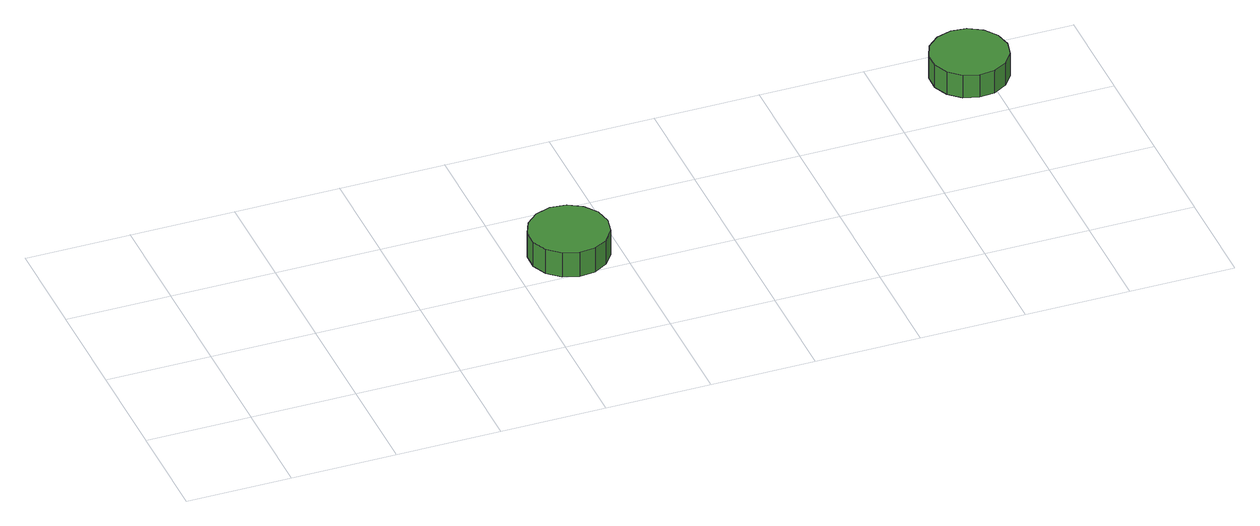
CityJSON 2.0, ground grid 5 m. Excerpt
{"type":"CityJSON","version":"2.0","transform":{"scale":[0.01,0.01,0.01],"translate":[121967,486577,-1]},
"CityObjects":{
"tree1":{"type":"SolitaryVegetationObject","attributes":{"function":"something"}},
"tree2":{"type":"SolitaryVegetationObject","attributes":{"function":"something"},"geometry":[{"type":"MultiSurface","lod":"1","boundaries":[[[0,1,2,3,4,5,6,7,8,9,10,11,12,13,14]],[[15,16,17,18,19,20,21,22,23,24,25,26,27,28,29]],[[0,29,28,1]],[[1,28,27,2]],[[2,27,26,3]],[[3,26,25,4]],[[4,25,24,5]],[[5,24,23,6]],[[6,23,22,7]],[[7,22,21,8]],[[8,21,20,9]],[[9,20,19,10]],[[10,19,18,11]],[[11,18,17,12]],[[12,17,16,13]],[[13,16,15,14]],[[14,15,29,0]]]}]},
"tree3":{"type":"SolitaryVegetationObject","attributes":{"function":"something"}},
"tree4":{"type":"SolitaryVegetationObject","attributes":{"function":"something"},"geometry":[{"type":"MultiSurface","lod":"1","boundaries":[[[30,31,32,33,34,35,36,37,38,39,40,41,42,43,44]],[[45,46,47,48,49,50,51,52,53,54,55,56,57,58,59]],[[30,59,58,31]],[[31,58,57,32]],[[32,57,56,33]],[[33,56,55,34]],[[34,55,54,35]],[[35,54,53,36]],[[36,53,52,37]],[[37,52,51,38]],[[38,51,50,39]],[[39,50,49,40]],[[40,49,48,41]],[[41,48,47,42]],[[42,47,46,43]],[[43,46,45,44]],[[44,45,59,30]]]}]}
},
"vertices":[
[1960,670,180],[1944,746,180],[1898,809,180],[1831,848,180],[1754,856,180],[1680,832,180],[1622,780,180],[1590,709,180],[1590,631,180],[1622,560,180],[1680,508,180],[1754,484,180],[1831,493,180],[1898,531,180],[1944,594,180],[1944,594,49],[1898,531,49],[1831,493,49],[1754,484,49],[1680,508,49],[1622,560,49],[1590,631,49],[1590,709,49],[1622,780,49],[1680,832,49],[1754,856,49],[1831,848,49],[1898,809,49],[1944,746,49],[1960,670,49],
[4113,1312,171],[4097,1387,171],[4052,1448,171],[3986,1486,171],[3911,1494,171],[3839,1471,171],[3782,1420,171],[3751,1350,171],[3751,1274,171],[3782,1205,171],[3839,1154,171],[3911,1131,171],[3986,1139,171],[4052,1177,171],[4097,1238,171],[4097,1238,50],[4052,1177,50],[3986,1139,50],[3911,1131,50],[3839,1154,50],[3782,1205,50],[3751,1274,50],[3751,1350,50],[3782,1420,50],[3839,1471,50],[3911,1494,50],[3986,1486,50],[4052,1448,50],[4097,1387,50],[4113,1312,50]
]}
